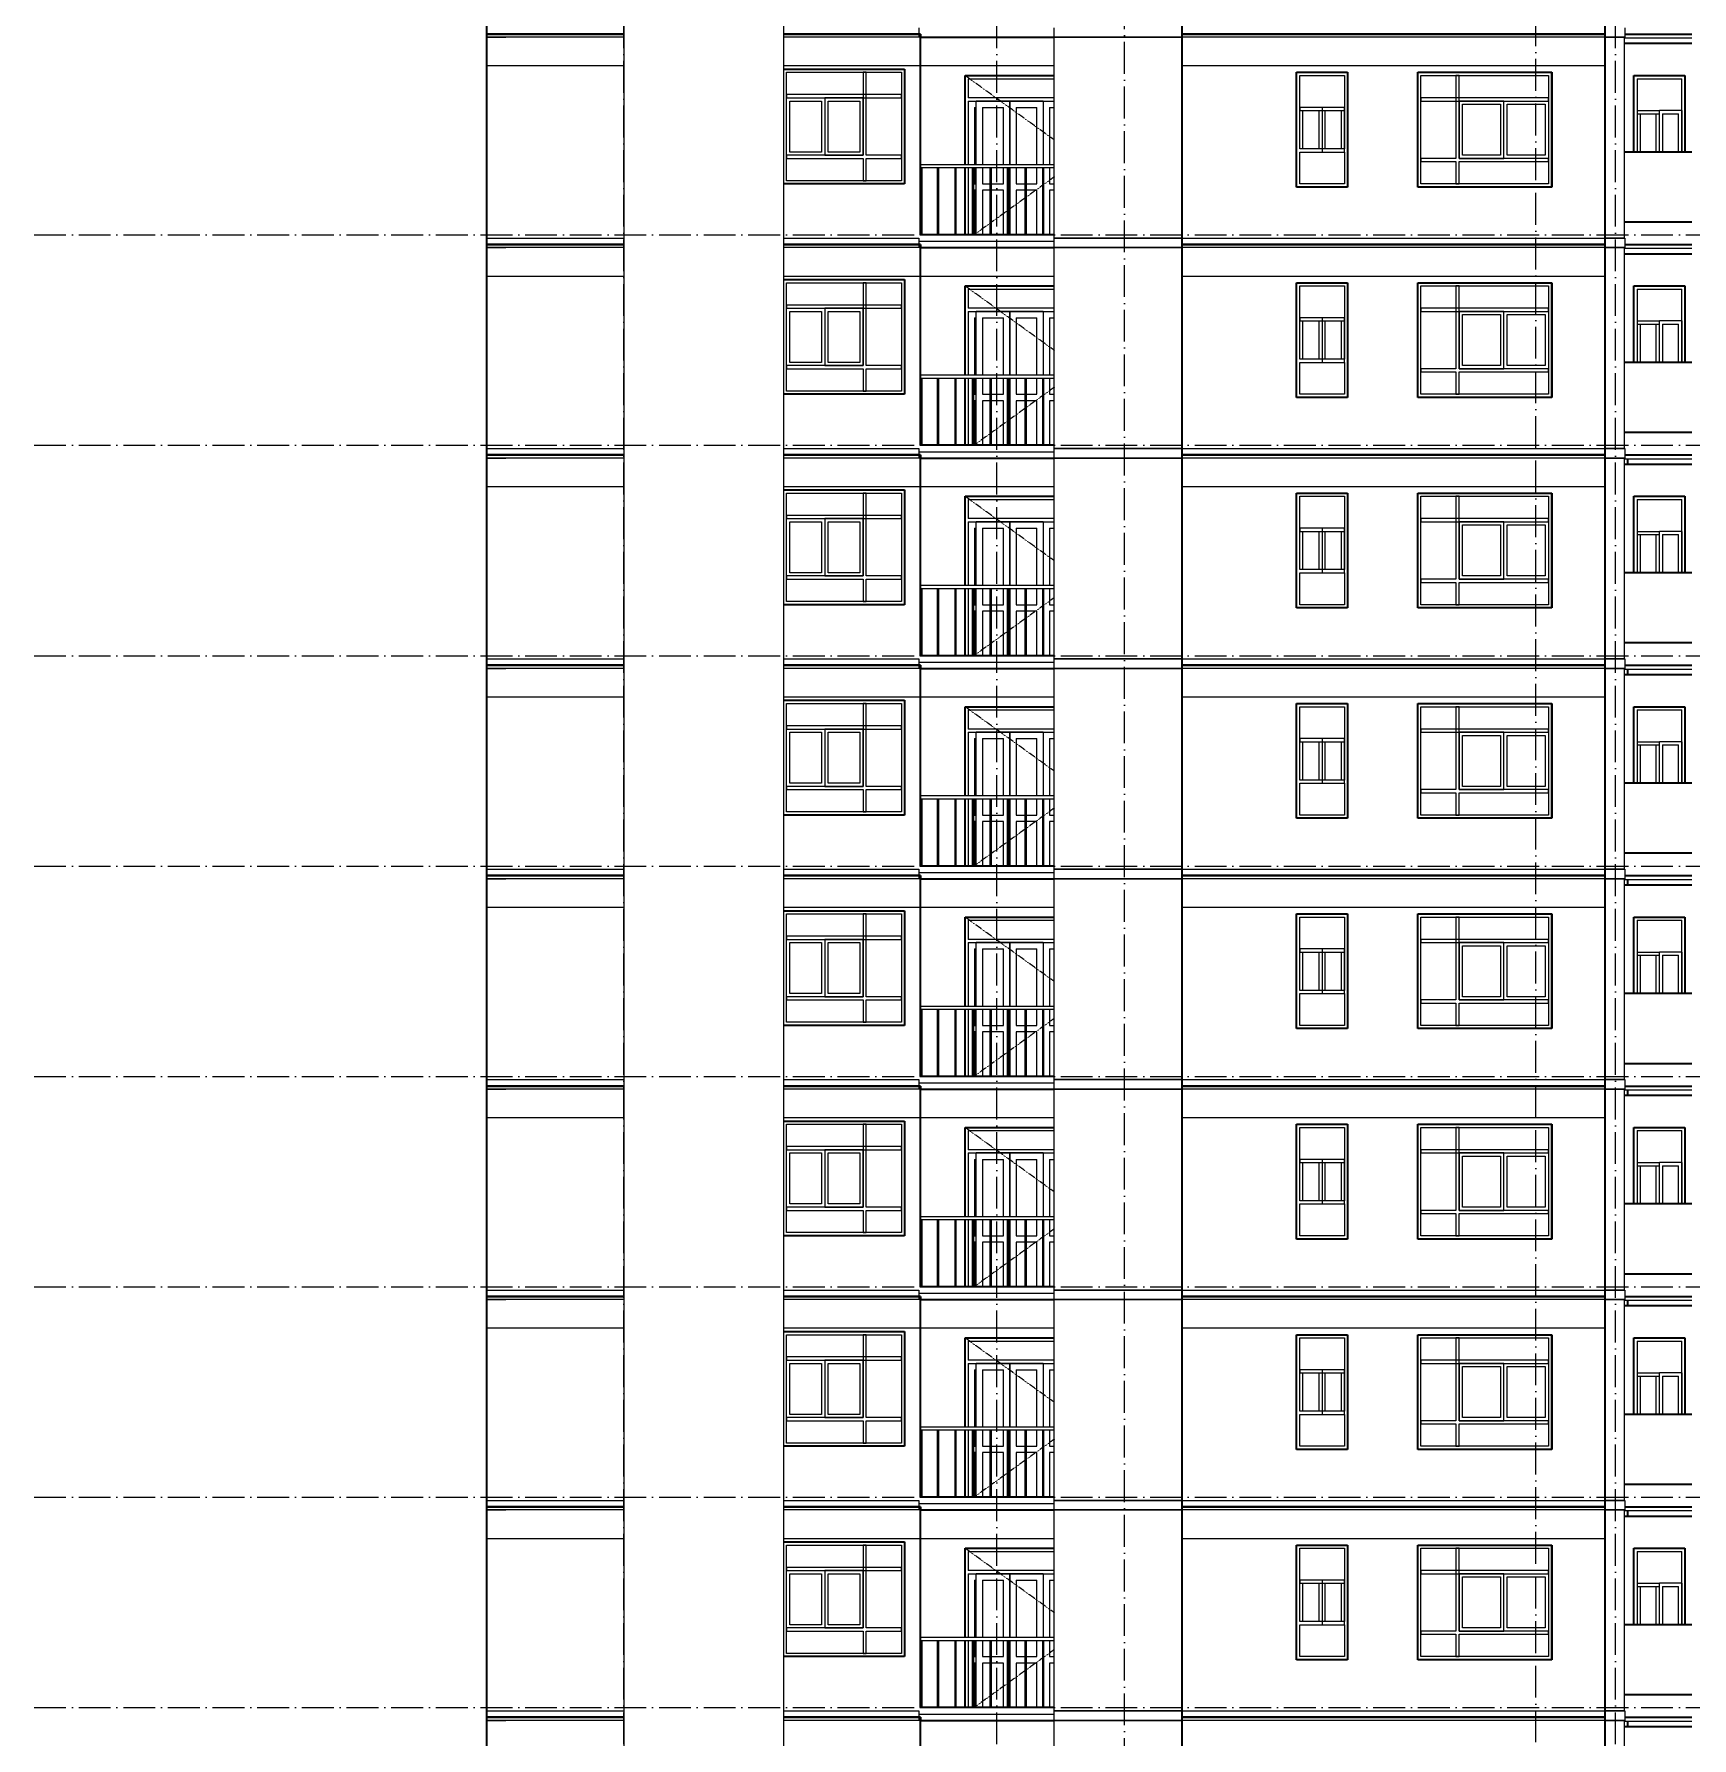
# Model space of a CAD drawing. Header units: millimetres. Extents: x -20608 to 106651, y -8981 to 93550.
# Drawn here: x -15601 to 10400, y 41225 to 67950 of the extents above; entities that cross this region are included whole.
import ezdxf

# ---------------------------------------------------------------- set-up
doc = ezdxf.new("R2010")
doc.units = ezdxf.units.MM
doc.linetypes.add('Dash 1_16__2_', pattern=[3.175, 1.5875, -1.5875])
doc.linetypes.add('Grid Line', pattern=[14, 10, -2, 0, -2])
for name, color, linetype, lineweight in [('CUA', 31, 'Continuous', 9), ('NET CAT', 3, 'Continuous', 5), ('NET CATConcrete', 3, 'Continuous', 5), ('NET THAY 1', 41, 'Continuous', 5), ('NET THAY 2', 55, 'Continuous', 5), ('NET-THAY', 2, 'Continuous', 9), ('TRUC', 225, 'Continuous', 5)]:
    doc.layers.add(name, color=color, linetype=linetype, lineweight=lineweight)

# ---------------------------------------------------------------- blocks, each defined once
blk = doc.blocks.new('ALC1807-ASCENT PLAZA-TANG DIEN HINH-TANG 5_rvt-6-MẶT ĐỨNG 1-14')
at = {"layer": 'NET-THAY', "color": 50, "lineweight": 35}
for p, q in [((-8499, 38250), (-8499, 41550)), ((-8499, 41550), (-8299, 41550)), ((-6349, 41550), (-8299, 41550)), ((-1699, 41550), (-3849, 41550)), ((-1699, 38400), (-1699, 41550)), ((9041, 41550), (2401, 41550)), ((2401, 41550), (2401, 38250)), ((9041, 38250), (9041, 41550)), ((9391, 41490), (9391, 41400)), ((10401, 41400), (9341, 41400))]:
    blk.add_line(p, q, dxfattribs=at)
blk = doc.blocks.new('X-PHONG NGU 1 - X-PHONG NGU 850-201135-MẶT ĐỨNG 1-14')
at = {"layer": 'CUA', "color": 90}
for p, q in [((10291, 24400), (9491, 24400)), ((9491, 23200), (9491, 24400)), ((9541, 24350), (9541, 23200)), ((9541, 24350), (10241, 24350)), ((10241, 23200), (10241, 24350)), ((10291, 24400), (10291, 23200)), ((9541, 23850), (9891, 23850)), ((9541, 23800), (9891, 23800)), ((9591, 23800), (9591, 23200)), ((9591, 23800), (9841, 23800)), ((9841, 23200), (9841, 23800)), ((9891, 23200), (9891, 23850)), ((10241, 23850), (9891, 23850)), ((9941, 23800), (10191, 23800)), ((9941, 23800), (9941, 23200)), ((10191, 23200), (10191, 23800)), ((10241, 23850), (10241, 23200))]:
    blk.add_line(p, q, dxfattribs=at)
blk = doc.blocks.new('CUA LO GIA - CUA LO GIA 2-211562-MẶT ĐỨNG 1-14')
at = {"layer": 'CUA', "color": 90, "linetype": 'Dash 1_16__2_'}
for p, q in [((401, 23389), (-999, 24400)), ((401, 22811), (238, 22694)), ((-62, 22477), (-312, 22297)), ((213, 22676), (-37, 22495)), ((-337, 22278), (-587, 22098)), ((-612, 22080), (-861, 21900))]:
    blk.add_line(p, q, dxfattribs=at)
at = {"layer": 'CUA', "color": 90}
for p, q in [((-999, 23000), (-999, 24400)), ((401, 24400), (-999, 24400)), ((-949, 24350), (-949, 24050)), ((-949, 24350), (401, 24350)), ((401, 24050), (-949, 24050)), ((-949, 24000), (-949, 23000)), ((-949, 24000), (401, 24000)), ((-849, 23900), (-849, 23000)), ((-849, 23900), (-824, 23900)), ((-824, 23000), (-824, 24000)), ((-299, 24000), (-824, 24000)), ((-724, 23900), (-399, 23900)), ((-724, 23900), (-724, 23000)), ((-399, 23000), (-399, 23900)), ((226, 24000), (-299, 24000)), ((-299, 23000), (-299, 24000)), ((-299, 24000), (-299, 23000)), ((-199, 23900), (-199, 23000)), ((-199, 23900), (126, 23900)), ((126, 23000), (126, 23900)), ((226, 24000), (226, 23000)), ((326, 23900), (401, 23900)), ((326, 23900), (326, 23000)), ((-999, 21900), (-999, 22950)), ((-949, 22950), (-949, 21900)), ((-849, 22950), (-849, 22700)), ((-824, 21900), (-824, 22950)), ((-724, 22950), (-724, 22700)), ((-399, 22700), (-399, 22950)), ((-299, 21900), (-299, 22950)), ((-299, 22950), (-299, 21900)), ((-199, 22950), (-199, 22700)), ((126, 22700), (126, 22950)), ((326, 22950), (326, 22700)), ((-849, 22700), (-824, 22700)), ((-824, 22600), (-849, 22600)), ((-849, 22600), (-849, 21900)), ((-724, 22700), (-612, 22700)), ((-724, 22600), (-724, 21900)), ((-612, 22600), (-724, 22600)), ((-587, 22700), (-399, 22700)), ((-399, 22600), (-587, 22600)), ((-399, 21900), (-399, 22600)), ((-199, 22700), (-62, 22700)), ((-62, 22600), (-199, 22600)), ((-199, 22600), (-199, 21900)), ((-37, 22700), (126, 22700)), ((126, 22600), (-37, 22600)), ((126, 21900), (126, 22600)), ((326, 22700), (401, 22700)), ((326, 22600), (326, 21900)), ((401, 22600), (326, 22600))]:
    blk.add_line(p, q, dxfattribs=at)
blk = doc.blocks.new('X-PHONG NGU 2 - X-PHONG NGU 2_Recovery_ 4-220461-MẶT ĐỨNG 1-14')
at = {"layer": 'CUA', "color": 90}
for p, q in [((-1949, 24500), (-3849, 24500)), ((-3799, 22750), (-3799, 24450)), ((-3799, 24450), (-1999, 24450)), ((-2549, 24450), (-2599, 24450)), ((-2599, 24450), (-2599, 23150)), ((-2549, 23150), (-2549, 24450)), ((-1999, 24450), (-1999, 22750)), ((-1949, 22700), (-1949, 24500)), ((-3799, 24100), (-3799, 24050)), ((-1999, 24100), (-3799, 24100)), ((-1999, 24050), (-1999, 24100)), ((-3799, 24050), (-1999, 24050)), ((-3749, 23200), (-3749, 24000)), ((-3749, 24000), (-3249, 24000)), ((-3249, 24000), (-3249, 23200)), ((-3199, 24050), (-3199, 23150)), ((-2599, 24050), (-3199, 24050)), ((-3149, 24000), (-2649, 24000)), ((-3149, 23200), (-3149, 24000)), ((-2649, 24000), (-2649, 23200)), ((-2599, 23150), (-2599, 24050)), ((-2599, 23150), (-3799, 23150)), ((-3799, 23150), (-3799, 23100)), ((-3799, 23100), (-2599, 23100)), ((-3249, 23200), (-3749, 23200)), ((-3199, 23150), (-2599, 23150)), ((-2649, 23200), (-3149, 23200)), ((-2599, 23100), (-2599, 22750)), ((-1999, 23150), (-2549, 23150)), ((-2549, 22750), (-2549, 23100)), ((-2549, 23100), (-1999, 23100)), ((-1999, 23100), (-1999, 23150)), ((-1999, 22750), (-3799, 22750)), ((-2599, 22750), (-2549, 22750)), ((-3849, 22700), (-1949, 22700))]:
    blk.add_line(p, q, dxfattribs=at)
blk = doc.blocks.new('Railing - 25mm-V414-MẶT ĐỨNG 1-14')
at = {"layer": 'NET THAY 2', "color": 90, "lineweight": 9}
for p, q in [((213, 22950), (213, 21900)), ((238, 21900), (238, 22950))]:
    blk.add_line(p, q, dxfattribs=at)
blk = doc.blocks.new('Railing - 25mm-V415-MẶT ĐỨNG 1-14')
at = {"layer": 'NET THAY 2', "color": 90, "lineweight": 9}
blk.add_line((-1674, 21900), (-1674, 22950), dxfattribs=at)
blk = doc.blocks.new('Railing - Railing-V463-MẶT ĐỨNG 1-14')
for name, p in [('Railing - 25mm-V415-MẶT ĐỨNG 1-14', (0, 3300)), ('Railing - 25mm-V414-MẶT ĐỨNG 1-14', (-1650, 3300)), ('Railing - 25mm-V414-MẶT ĐỨNG 1-14', (-1375, 3300)), ('Railing - 25mm-V414-MẶT ĐỨNG 1-14', (-1100, 3300)), ('Railing - 25mm-V414-MẶT ĐỨNG 1-14', (-825, 3300)), ('Railing - 25mm-V414-MẶT ĐỨNG 1-14', (-550, 3300)), ('Railing - 25mm-V414-MẶT ĐỨNG 1-14', (-275, 3300)), ('Railing - 25mm-V414-MẶT ĐỨNG 1-14', (0, 3300))]:
    blk.add_blockref(name, p)
blk = doc.blocks.new('Top Rail Type - Top Rail_Internal_-211919-MẶT ĐỨNG 1-14')
at = {"layer": 'NET THAY 1', "color": 90, "lineweight": 9}
for p, q in [((401, 23000), (-1699, 23000)), ((401, 22950), (-1699, 22950))]:
    blk.add_line(p, q, dxfattribs=at)
blk = doc.blocks.new('X-PHONG NGU 1 - X-PHONG NGU 2_Recovery_-215451-MẶT ĐỨNG 1-14')
at = {"layer": 'CUA', "color": 90}
for p, q in [((4199, 24450), (4199, 22650)), ((4999, 24450), (4199, 24450)), ((4249, 23250), (4249, 24400)), ((4249, 24400), (4949, 24400)), ((4949, 24400), (4949, 23250)), ((4999, 22650), (4999, 24450)), ((4949, 23900), (4249, 23900)), ((4249, 23900), (4249, 23850)), ((4249, 23850), (4949, 23850)), ((4299, 23250), (4299, 23850)), ((4549, 23850), (4549, 23250)), ((4599, 23900), (4599, 23200)), ((4949, 23900), (4599, 23900)), ((4649, 23850), (4899, 23850)), ((4649, 23250), (4649, 23850)), ((4899, 23850), (4899, 23250)), ((4949, 23850), (4949, 23900)), ((4949, 23200), (4949, 23900)), ((4949, 23250), (4249, 23250)), ((4249, 23200), (4949, 23200)), ((4249, 22700), (4249, 23200)), ((4599, 23200), (4949, 23200)), ((4899, 23250), (4649, 23250)), ((4949, 23200), (4949, 22700)), ((4199, 22650), (4999, 22650)), ((4949, 22700), (4249, 22700))]:
    blk.add_line(p, q, dxfattribs=at)
blk = doc.blocks.new('X-PHONG NGU 2 - X-PHONG NGU 2_Recovery_-60158-MẶT ĐỨNG 1-14')
at = {"layer": 'CUA', "color": 90}
for p, q in [((33701, 24450), (33701, 22650)), ((35801, 24450), (33701, 24450)), ((33751, 24400), (35751, 24400)), ((33751, 22700), (33751, 24400)), ((34351, 24400), (34301, 24400)), ((34301, 24400), (34301, 23100)), ((34351, 23100), (34351, 24400)), ((35751, 24400), (35751, 22700)), ((35801, 22650), (35801, 24450)), ((35751, 24050), (33751, 24050)), ((33751, 24050), (33751, 24000)), ((33751, 24000), (35751, 24000)), ((35051, 24000), (34351, 24000)), ((34351, 24000), (34351, 23100)), ((34401, 23150), (34401, 23950)), ((34401, 23950), (35001, 23950)), ((35001, 23950), (35001, 23150)), ((35051, 23100), (35051, 24000)), ((35101, 23950), (35701, 23950)), ((35101, 23150), (35101, 23950)), ((35701, 23950), (35701, 23150)), ((35751, 24000), (35751, 24050)), ((34301, 23100), (33751, 23100)), ((33751, 23100), (33751, 23050)), ((33751, 23050), (34301, 23050)), ((34301, 23050), (34301, 22700)), ((35751, 23100), (34351, 23100)), ((34351, 23100), (35051, 23100)), ((34351, 22700), (34351, 23050)), ((34351, 23050), (35751, 23050)), ((35001, 23150), (34401, 23150)), ((35701, 23150), (35101, 23150)), ((35751, 23050), (35751, 23100)), ((33701, 22650), (35801, 22650)), ((35751, 22700), (33751, 22700)), ((34301, 22700), (34351, 22700))]:
    blk.add_line(p, q, dxfattribs=at)
blk = doc.blocks.new('ALC1807-ASCENT PLAZA-TANG DIEN HINH-TANG 5_rvt-7-MẶT ĐỨNG 1-14')
at = {"layer": 'NET-THAY', "color": 50, "lineweight": 35}
for p, q in [((-8499, 41550), (-8499, 44850)), ((-8499, 44850), (-8299, 44850)), ((-6349, 44850), (-8299, 44850)), ((-1699, 44850), (-3849, 44850)), ((-1699, 41700), (-1699, 44850)), ((9041, 44850), (2401, 44850)), ((2401, 44850), (2401, 41550)), ((9041, 41550), (9041, 44850)), ((10401, 44700), (9341, 44700)), ((9391, 44790), (9391, 44700)), ((-3849, 44300), (-1949, 44300)), ((-1949, 44300), (-1949, 42500)), ((-999, 42800), (-999, 44200)), ((-999, 44200), (401, 44200)), ((4199, 42450), (4199, 44250)), ((4199, 44250), (4999, 44250)), ((4999, 44250), (4999, 42450)), ((6101, 42450), (6101, 44250)), ((6101, 44250), (8201, 44250)), ((8201, 44250), (8201, 42450)), ((9491, 44200), (10291, 44200)), ((9491, 43000), (9491, 44200)), ((10291, 44200), (10291, 43000)), ((10401, 43000), (9341, 43000)), ((-1949, 42500), (-3849, 42500)), ((-999, 41700), (-999, 42750)), ((4999, 42450), (4199, 42450)), ((8201, 42450), (6101, 42450)), ((401, 41700), (-1699, 41700)), ((10401, 41900), (9341, 41900)), ((-8299, 41550), (-8499, 41550)), ((-8299, 41550), (-6349, 41550)), ((-3849, 41550), (-1699, 41550)), ((-1699, 41550), (-1699, 41500)), ((-1699, 41500), (401, 41500)), ((2401, 41550), (9041, 41550)), ((9351, 41550), (10401, 41550))]:
    blk.add_line(p, q, dxfattribs=at)
at = {"layer": 'NET-THAY', "color": 90}
blk.add_line((9341, 41490), (10401, 41490), dxfattribs=at)
at = {"color": 50, "lineweight": 35}
for name, p in [('X-PHONG NGU 2 - X-PHONG NGU 2_Recovery_ 4-220461-MẶT ĐỨNG 1-14', (0, 19800)), ('CUA LO GIA - CUA LO GIA 2-211562-MẶT ĐỨNG 1-14', (0, 19800)), ('X-PHONG NGU 1 - X-PHONG NGU 2_Recovery_-215451-MẶT ĐỨNG 1-14', (0, 19800)), ('X-PHONG NGU 2 - X-PHONG NGU 2_Recovery_-60158-MẶT ĐỨNG 1-14', (-27601, 19800)), ('X-PHONG NGU 1 - X-PHONG NGU 850-201135-MẶT ĐỨNG 1-14', (0, 19800)), ('Top Rail Type - Top Rail_Internal_-211919-MẶT ĐỨNG 1-14', (0, 19800)), ('Railing - Railing-V463-MẶT ĐỨNG 1-14', (0, 16500))]:
    blk.add_blockref(name, p, dxfattribs=at)
blk = doc.blocks.new('ALC1807-ASCENT PLAZA-TANG DIEN HINH-TANG 5_rvt-8-MẶT ĐỨNG 1-14')
at = {"layer": 'NET-THAY', "color": 50, "lineweight": 35}
for p, q in [((-8499, 44850), (-8499, 48150)), ((-8499, 48150), (-8299, 48150)), ((-6349, 48150), (-8299, 48150)), ((-1699, 48150), (-3849, 48150)), ((-1699, 45000), (-1699, 48150)), ((9041, 48150), (2401, 48150)), ((2401, 48150), (2401, 44850)), ((9041, 44850), (9041, 48150)), ((10401, 48000), (9341, 48000)), ((9391, 48090), (9391, 48000)), ((-3849, 47600), (-1949, 47600)), ((-1949, 47600), (-1949, 45800)), ((-999, 46100), (-999, 47500)), ((-999, 47500), (401, 47500)), ((4199, 45750), (4199, 47550)), ((4199, 47550), (4999, 47550)), ((4999, 47550), (4999, 45750)), ((6101, 45750), (6101, 47550)), ((6101, 47550), (8201, 47550)), ((8201, 47550), (8201, 45750)), ((9491, 47500), (10291, 47500)), ((9491, 46300), (9491, 47500)), ((10291, 47500), (10291, 46300)), ((10401, 46300), (9341, 46300)), ((-999, 45000), (-999, 46050)), ((-1949, 45800), (-3849, 45800)), ((4999, 45750), (4199, 45750)), ((8201, 45750), (6101, 45750)), ((10401, 45200), (9341, 45200)), ((401, 45000), (-1699, 45000)), ((-8299, 44850), (-8499, 44850)), ((-8299, 44850), (-6349, 44850)), ((-3849, 44850), (-1699, 44850)), ((-1699, 44850), (-1699, 44800)), ((-1699, 44800), (401, 44800)), ((2401, 44850), (9041, 44850)), ((9351, 44850), (10401, 44850))]:
    blk.add_line(p, q, dxfattribs=at)
at = {"layer": 'NET-THAY', "color": 90}
blk.add_line((9341, 44790), (10401, 44790), dxfattribs=at)
at = {"color": 50, "lineweight": 35}
for name, p in [('X-PHONG NGU 2 - X-PHONG NGU 2_Recovery_ 4-220461-MẶT ĐỨNG 1-14', (0, 23100)), ('CUA LO GIA - CUA LO GIA 2-211562-MẶT ĐỨNG 1-14', (0, 23100)), ('X-PHONG NGU 1 - X-PHONG NGU 2_Recovery_-215451-MẶT ĐỨNG 1-14', (0, 23100)), ('X-PHONG NGU 2 - X-PHONG NGU 2_Recovery_-60158-MẶT ĐỨNG 1-14', (-27601, 23100)), ('X-PHONG NGU 1 - X-PHONG NGU 850-201135-MẶT ĐỨNG 1-14', (0, 23100)), ('Top Rail Type - Top Rail_Internal_-211919-MẶT ĐỨNG 1-14', (0, 23100)), ('Railing - Railing-V463-MẶT ĐỨNG 1-14', (0, 19800))]:
    blk.add_blockref(name, p, dxfattribs=at)
blk = doc.blocks.new('ALC1807-ASCENT PLAZA-TANG DIEN HINH-TANG 5_rvt-9-MẶT ĐỨNG 1-14')
at = {"layer": 'NET-THAY', "color": 50, "lineweight": 35}
for p, q in [((-8499, 48150), (-8499, 51450)), ((-8499, 51450), (-8299, 51450)), ((-6349, 51450), (-8299, 51450)), ((-1699, 51450), (-3849, 51450)), ((-1699, 48300), (-1699, 51450)), ((9041, 51450), (2401, 51450)), ((2401, 51450), (2401, 48150)), ((9041, 48150), (9041, 51450)), ((9391, 51390), (9391, 51300)), ((10401, 51300), (9341, 51300)), ((-3849, 50900), (-1949, 50900)), ((-1949, 50900), (-1949, 49100)), ((-999, 49400), (-999, 50800)), ((-999, 50800), (401, 50800)), ((4199, 49050), (4199, 50850)), ((4199, 50850), (4999, 50850)), ((4999, 50850), (4999, 49050)), ((6101, 49050), (6101, 50850)), ((6101, 50850), (8201, 50850)), ((8201, 50850), (8201, 49050)), ((9491, 50800), (10291, 50800)), ((9491, 49600), (9491, 50800)), ((10291, 50800), (10291, 49600)), ((10401, 49600), (9341, 49600)), ((-999, 48300), (-999, 49350)), ((-1949, 49100), (-3849, 49100)), ((4999, 49050), (4199, 49050)), ((8201, 49050), (6101, 49050)), ((10401, 48500), (9341, 48500)), ((-8299, 48150), (-8499, 48150)), ((-8299, 48150), (-6349, 48150)), ((-3849, 48150), (-1699, 48150)), ((401, 48300), (-1699, 48300)), ((-1699, 48150), (-1699, 48100)), ((2401, 48150), (9041, 48150)), ((9351, 48150), (10401, 48150)), ((-1699, 48100), (401, 48100))]:
    blk.add_line(p, q, dxfattribs=at)
at = {"layer": 'NET-THAY', "color": 90}
blk.add_line((9341, 48090), (10401, 48090), dxfattribs=at)
at = {"color": 50, "lineweight": 35}
for name, p in [('X-PHONG NGU 2 - X-PHONG NGU 2_Recovery_ 4-220461-MẶT ĐỨNG 1-14', (0, 26400)), ('CUA LO GIA - CUA LO GIA 2-211562-MẶT ĐỨNG 1-14', (0, 26400)), ('X-PHONG NGU 1 - X-PHONG NGU 2_Recovery_-215451-MẶT ĐỨNG 1-14', (0, 26400)), ('X-PHONG NGU 2 - X-PHONG NGU 2_Recovery_-60158-MẶT ĐỨNG 1-14', (-27601, 26400)), ('X-PHONG NGU 1 - X-PHONG NGU 850-201135-MẶT ĐỨNG 1-14', (0, 26400)), ('Top Rail Type - Top Rail_Internal_-211919-MẶT ĐỨNG 1-14', (0, 26400)), ('Railing - Railing-V463-MẶT ĐỨNG 1-14', (0, 23100))]:
    blk.add_blockref(name, p, dxfattribs=at)
blk = doc.blocks.new('ALC1807-ASCENT PLAZA-TANG DIEN HINH-TANG 5_rvt-10-MẶT ĐỨNG 1-14')
at = {"layer": 'NET-THAY', "color": 50, "lineweight": 35}
for p, q in [((-8499, 51450), (-8499, 54750)), ((-8499, 54750), (-8299, 54750)), ((-6349, 54750), (-8299, 54750)), ((-1699, 54750), (-3849, 54750)), ((-1699, 51600), (-1699, 54750)), ((9041, 54750), (2401, 54750)), ((2401, 54750), (2401, 51450)), ((9041, 51450), (9041, 54750)), ((10401, 54600), (9341, 54600)), ((9391, 54690), (9391, 54600)), ((-3849, 54200), (-1949, 54200)), ((-1949, 54200), (-1949, 52400)), ((-999, 52700), (-999, 54100)), ((-999, 54100), (401, 54100)), ((4199, 52350), (4199, 54150)), ((4199, 54150), (4999, 54150)), ((4999, 54150), (4999, 52350)), ((6101, 52350), (6101, 54150)), ((6101, 54150), (8201, 54150)), ((8201, 54150), (8201, 52350)), ((9491, 54100), (10291, 54100)), ((9491, 52900), (9491, 54100)), ((10291, 54100), (10291, 52900)), ((-999, 51600), (-999, 52650)), ((10401, 52900), (9341, 52900)), ((-1949, 52400), (-3849, 52400)), ((4999, 52350), (4199, 52350)), ((8201, 52350), (6101, 52350)), ((401, 51600), (-1699, 51600)), ((10401, 51800), (9341, 51800)), ((-8299, 51450), (-8499, 51450)), ((-8299, 51450), (-6349, 51450)), ((-3849, 51450), (-1699, 51450)), ((-1699, 51450), (-1699, 51400)), ((-1699, 51400), (401, 51400)), ((2401, 51450), (9041, 51450)), ((9351, 51450), (10401, 51450))]:
    blk.add_line(p, q, dxfattribs=at)
at = {"layer": 'NET-THAY', "color": 90}
blk.add_line((9341, 51390), (10401, 51390), dxfattribs=at)
at = {"color": 50, "lineweight": 35}
for name, p in [('X-PHONG NGU 2 - X-PHONG NGU 2_Recovery_ 4-220461-MẶT ĐỨNG 1-14', (0, 29700)), ('CUA LO GIA - CUA LO GIA 2-211562-MẶT ĐỨNG 1-14', (0, 29700)), ('X-PHONG NGU 1 - X-PHONG NGU 2_Recovery_-215451-MẶT ĐỨNG 1-14', (0, 29700)), ('X-PHONG NGU 2 - X-PHONG NGU 2_Recovery_-60158-MẶT ĐỨNG 1-14', (-27601, 29700)), ('X-PHONG NGU 1 - X-PHONG NGU 850-201135-MẶT ĐỨNG 1-14', (0, 29700)), ('Top Rail Type - Top Rail_Internal_-211919-MẶT ĐỨNG 1-14', (0, 29700)), ('Railing - Railing-V463-MẶT ĐỨNG 1-14', (0, 26400))]:
    blk.add_blockref(name, p, dxfattribs=at)
blk = doc.blocks.new('ALC1807-ASCENT PLAZA-TANG DIEN HINH-TANG 5_rvt-11-MẶT ĐỨNG 1-14')
at = {"layer": 'NET-THAY', "color": 50, "lineweight": 35}
for p, q in [((-8499, 54750), (-8499, 58050)), ((-8499, 58050), (-8299, 58050)), ((-6349, 58050), (-8299, 58050)), ((-1699, 58050), (-3849, 58050)), ((-1699, 54900), (-1699, 58050)), ((9041, 58050), (2401, 58050)), ((2401, 58050), (2401, 54750)), ((9041, 54750), (9041, 58050)), ((10401, 57900), (9341, 57900)), ((9391, 57990), (9391, 57900)), ((-3849, 57500), (-1949, 57500)), ((-1949, 57500), (-1949, 55700)), ((-999, 56000), (-999, 57400)), ((-999, 57400), (401, 57400)), ((4199, 55650), (4199, 57450)), ((4199, 57450), (4999, 57450)), ((4999, 57450), (4999, 55650)), ((6101, 55650), (6101, 57450)), ((6101, 57450), (8201, 57450)), ((8201, 57450), (8201, 55650)), ((9491, 57400), (10291, 57400)), ((9491, 56200), (9491, 57400)), ((10291, 57400), (10291, 56200)), ((10401, 56200), (9341, 56200)), ((-999, 54900), (-999, 55950)), ((-1949, 55700), (-3849, 55700)), ((4999, 55650), (4199, 55650)), ((8201, 55650), (6101, 55650)), ((10401, 55100), (9341, 55100)), ((401, 54900), (-1699, 54900)), ((-8299, 54750), (-8499, 54750)), ((-8299, 54750), (-6349, 54750)), ((-3849, 54750), (-1699, 54750)), ((-1699, 54750), (-1699, 54700)), ((-1699, 54700), (401, 54700)), ((2401, 54750), (9041, 54750)), ((9351, 54750), (10401, 54750))]:
    blk.add_line(p, q, dxfattribs=at)
at = {"layer": 'NET-THAY', "color": 90}
blk.add_line((9341, 54690), (10401, 54690), dxfattribs=at)
at = {"color": 50, "lineweight": 35}
for name, p in [('X-PHONG NGU 2 - X-PHONG NGU 2_Recovery_ 4-220461-MẶT ĐỨNG 1-14', (0, 33000)), ('CUA LO GIA - CUA LO GIA 2-211562-MẶT ĐỨNG 1-14', (0, 33000)), ('X-PHONG NGU 1 - X-PHONG NGU 2_Recovery_-215451-MẶT ĐỨNG 1-14', (0, 33000)), ('X-PHONG NGU 2 - X-PHONG NGU 2_Recovery_-60158-MẶT ĐỨNG 1-14', (-27601, 33000)), ('X-PHONG NGU 1 - X-PHONG NGU 850-201135-MẶT ĐỨNG 1-14', (0, 33000)), ('Top Rail Type - Top Rail_Internal_-211919-MẶT ĐỨNG 1-14', (0, 33000)), ('Railing - Railing-V463-MẶT ĐỨNG 1-14', (0, 29700))]:
    blk.add_blockref(name, p, dxfattribs=at)
blk = doc.blocks.new('ALC1807-ASCENT PLAZA-TANG DIEN HINH-TANG 5_rvt-12-MẶT ĐỨNG 1-14')
at = {"layer": 'NET-THAY', "color": 50, "lineweight": 35}
for p, q in [((-8499, 58050), (-8499, 61350)), ((-8499, 61350), (-8299, 61350)), ((-6349, 61350), (-8299, 61350)), ((-1699, 61350), (-3849, 61350)), ((-1699, 58200), (-1699, 61350)), ((9041, 61350), (2401, 61350)), ((2401, 61350), (2401, 58050)), ((9041, 58050), (9041, 61350)), ((9391, 61290), (9391, 61200)), ((10401, 61200), (9341, 61200)), ((-3849, 60800), (-1949, 60800)), ((-1949, 60800), (-1949, 59000)), ((-999, 59300), (-999, 60700)), ((-999, 60700), (401, 60700)), ((4199, 58950), (4199, 60750)), ((4199, 60750), (4999, 60750)), ((4999, 60750), (4999, 58950)), ((6101, 58950), (6101, 60750)), ((6101, 60750), (8201, 60750)), ((8201, 60750), (8201, 58950)), ((9491, 60700), (10291, 60700)), ((9491, 59500), (9491, 60700)), ((10291, 60700), (10291, 59500)), ((10401, 59500), (9341, 59500)), ((-999, 58200), (-999, 59250)), ((-1949, 59000), (-3849, 59000)), ((4999, 58950), (4199, 58950)), ((8201, 58950), (6101, 58950)), ((10401, 58400), (9341, 58400)), ((-8299, 58050), (-8499, 58050)), ((-8299, 58050), (-6349, 58050)), ((-3849, 58050), (-1699, 58050)), ((401, 58200), (-1699, 58200)), ((-1699, 58050), (-1699, 58000)), ((-1699, 58000), (401, 58000)), ((2401, 58050), (9041, 58050)), ((9351, 58050), (10401, 58050))]:
    blk.add_line(p, q, dxfattribs=at)
at = {"layer": 'NET-THAY', "color": 90}
blk.add_line((9341, 57990), (10401, 57990), dxfattribs=at)
at = {"color": 50, "lineweight": 35}
for name, p in [('X-PHONG NGU 2 - X-PHONG NGU 2_Recovery_ 4-220461-MẶT ĐỨNG 1-14', (0, 36300)), ('CUA LO GIA - CUA LO GIA 2-211562-MẶT ĐỨNG 1-14', (0, 36300)), ('X-PHONG NGU 1 - X-PHONG NGU 2_Recovery_-215451-MẶT ĐỨNG 1-14', (0, 36300)), ('X-PHONG NGU 2 - X-PHONG NGU 2_Recovery_-60158-MẶT ĐỨNG 1-14', (-27601, 36300)), ('X-PHONG NGU 1 - X-PHONG NGU 850-201135-MẶT ĐỨNG 1-14', (0, 36300)), ('Top Rail Type - Top Rail_Internal_-211919-MẶT ĐỨNG 1-14', (0, 36300)), ('Railing - Railing-V463-MẶT ĐỨNG 1-14', (0, 33000))]:
    blk.add_blockref(name, p, dxfattribs=at)
blk = doc.blocks.new('ALC1807-ASCENT PLAZA-TANG DIEN HINH-TANG 5_rvt-13-MẶT ĐỨNG 1-14')
at = {"layer": 'NET-THAY', "color": 50, "lineweight": 35}
for p, q in [((-8499, 61350), (-8499, 64650)), ((-8499, 64650), (-8299, 64650)), ((-6349, 64650), (-8299, 64650)), ((-1699, 64650), (-3849, 64650)), ((-1699, 61500), (-1699, 64650)), ((9041, 64650), (2401, 64650)), ((2401, 64650), (2401, 61350)), ((9041, 61350), (9041, 64650)), ((10401, 64500), (9341, 64500)), ((-3849, 64100), (-1949, 64100)), ((-1949, 64100), (-1949, 62300)), ((-999, 62600), (-999, 64000)), ((-999, 64000), (401, 64000)), ((4199, 62250), (4199, 64050)), ((4199, 64050), (4999, 64050)), ((4999, 64050), (4999, 62250)), ((6101, 62250), (6101, 64050)), ((6101, 64050), (8201, 64050)), ((8201, 64050), (8201, 62250)), ((9491, 64000), (10291, 64000)), ((9491, 62800), (9491, 64000)), ((10291, 64000), (10291, 62800)), ((-999, 61500), (-999, 62550)), ((10401, 62800), (9341, 62800)), ((-1949, 62300), (-3849, 62300)), ((4999, 62250), (4199, 62250)), ((8201, 62250), (6101, 62250)), ((401, 61500), (-1699, 61500)), ((10401, 61700), (9341, 61700)), ((-8299, 61350), (-8499, 61350)), ((-8299, 61350), (-6349, 61350)), ((-3849, 61350), (-1699, 61350)), ((-1699, 61350), (-1699, 61300)), ((-1699, 61300), (401, 61300)), ((2401, 61350), (9041, 61350)), ((9351, 61350), (10401, 61350))]:
    blk.add_line(p, q, dxfattribs=at)
at = {"layer": 'NET-THAY', "color": 90}
blk.add_line((9341, 61290), (10401, 61290), dxfattribs=at)
at = {"color": 50, "lineweight": 35}
for name, p in [('X-PHONG NGU 2 - X-PHONG NGU 2_Recovery_ 4-220461-MẶT ĐỨNG 1-14', (0, 39600)), ('CUA LO GIA - CUA LO GIA 2-211562-MẶT ĐỨNG 1-14', (0, 39600)), ('X-PHONG NGU 1 - X-PHONG NGU 2_Recovery_-215451-MẶT ĐỨNG 1-14', (0, 39600)), ('X-PHONG NGU 2 - X-PHONG NGU 2_Recovery_-60158-MẶT ĐỨNG 1-14', (-27601, 39600)), ('X-PHONG NGU 1 - X-PHONG NGU 850-201135-MẶT ĐỨNG 1-14', (0, 39600)), ('Top Rail Type - Top Rail_Internal_-211919-MẶT ĐỨNG 1-14', (0, 39600)), ('Railing - Railing-V463-MẶT ĐỨNG 1-14', (0, 36300))]:
    blk.add_blockref(name, p, dxfattribs=at)
blk = doc.blocks.new('ALC1807-ASCENT PLAZA-TANG DIEN HINH-TANG 5_rvt-14-MẶT ĐỨNG 1-14')
at = {"layer": 'NET-THAY', "color": 50, "lineweight": 35}
for p, q in [((-8499, 64650), (-8499, 67950)), ((-8499, 67950), (-8299, 67950)), ((-6349, 67950), (-8299, 67950)), ((-1699, 67950), (-3849, 67950)), ((-1699, 64800), (-1699, 67950)), ((9041, 67950), (2401, 67950)), ((2401, 67950), (2401, 64650)), ((9041, 64650), (9041, 67950)), ((10401, 67800), (9341, 67800)), ((-3849, 67400), (-1949, 67400)), ((-1949, 67400), (-1949, 65600)), ((4199, 65550), (4199, 67350)), ((4199, 67350), (4999, 67350)), ((4999, 67350), (4999, 65550)), ((6101, 65550), (6101, 67350)), ((6101, 67350), (8201, 67350)), ((8201, 67350), (8201, 65550)), ((-999, 65900), (-999, 67300)), ((-999, 67300), (401, 67300)), ((9491, 67300), (10291, 67300)), ((9491, 66100), (9491, 67300)), ((10291, 67300), (10291, 66100)), ((10401, 66100), (9341, 66100)), ((-999, 64800), (-999, 65850)), ((-1949, 65600), (-3849, 65600)), ((4999, 65550), (4199, 65550)), ((8201, 65550), (6101, 65550)), ((10401, 65000), (9341, 65000)), ((401, 64800), (-1699, 64800)), ((-8299, 64650), (-8499, 64650)), ((-8299, 64650), (-6349, 64650)), ((-3849, 64650), (-1699, 64650)), ((-1699, 64650), (-1699, 64600)), ((-1699, 64600), (401, 64600)), ((2401, 64650), (9041, 64650)), ((9351, 64650), (10401, 64650))]:
    blk.add_line(p, q, dxfattribs=at)
at = {"layer": 'NET-THAY', "color": 90}
blk.add_line((9341, 64590), (10401, 64590), dxfattribs=at)
at = {"color": 50, "lineweight": 35}
for name, p in [('X-PHONG NGU 2 - X-PHONG NGU 2_Recovery_ 4-220461-MẶT ĐỨNG 1-14', (0, 42900)), ('X-PHONG NGU 1 - X-PHONG NGU 2_Recovery_-215451-MẶT ĐỨNG 1-14', (0, 42900)), ('X-PHONG NGU 2 - X-PHONG NGU 2_Recovery_-60158-MẶT ĐỨNG 1-14', (-27601, 42900)), ('CUA LO GIA - CUA LO GIA 2-211562-MẶT ĐỨNG 1-14', (0, 42900)), ('X-PHONG NGU 1 - X-PHONG NGU 850-201135-MẶT ĐỨNG 1-14', (0, 42900)), ('Top Rail Type - Top Rail_Internal_-211919-MẶT ĐỨNG 1-14', (0, 42900)), ('Railing - Railing-V463-MẶT ĐỨNG 1-14', (0, 39600))]:
    blk.add_blockref(name, p, dxfattribs=at)
blk = doc.blocks.new('ALC1807-ASCENT PLAZA-TANG DIEN HINH-TANG 5_rvt-15-MẶT ĐỨNG 1-14')
at = {"layer": 'NET-THAY', "color": 50, "lineweight": 35}
for p, q in [((-8499, 67950), (-8499, 71250)), ((2401, 71250), (2401, 67950)), ((9041, 67950), (9041, 71250)), ((-8299, 67950), (-8499, 67950)), ((-8299, 67950), (-6349, 67950)), ((-3849, 67950), (-1699, 67950)), ((-1699, 67950), (-1699, 67900)), ((-1699, 67900), (401, 67900)), ((2401, 67950), (9041, 67950)), ((9351, 67950), (10401, 67950))]:
    blk.add_line(p, q, dxfattribs=at)
at = {"layer": 'NET-THAY', "color": 90}
blk.add_line((9341, 67890), (10401, 67890), dxfattribs=at)

msp = doc.modelspace()

# ---------------------------------------------------------------- linework, layer by layer
at = {"layer": 'NET CAT'}
for p, q in [((-6349.5, 81250), (-6349.5, 5450)), ((-3849.5, 81250), (-3849.5, -50)), ((400.5, 64750), (400.5, 67900)), ((400.5, 67900), (2400.5, 67900)), ((9040.5, 64750), (9040.5, 67900)), ((9040.5, 67900), (9340.5, 67900)), ((9340.5, 64750), (9340.5, 67900)), ((2400.5, 64750), (2400.5, 67450)), ((2400.5, 64750), (400.5, 64750)), ((9340.5, 64750), (9040.5, 64750)), ((400.5, 61450), (400.5, 64600)), ((400.5, 64600), (2400.5, 64600)), ((9040.5, 61450), (9040.5, 64600)), ((9040.5, 64600), (9340.5, 64600)), ((9340.5, 61450), (9340.5, 64600)), ((2400.5, 61450), (2400.5, 64150)), ((2400.5, 61450), (400.5, 61450)), ((400.5, 58150), (400.5, 61300)), ((400.5, 61300), (2400.5, 61300)), ((9340.5, 61450), (9040.5, 61450)), ((9040.5, 58150), (9040.5, 61300)), ((9040.5, 61300), (9340.5, 61300)), ((9340.5, 58150), (9340.5, 61300)), ((2400.5, 58150), (2400.5, 60850)), ((2400.5, 58150), (400.5, 58150)), ((400.5, 54850), (400.5, 58000)), ((400.5, 58000), (2400.5, 58000)), ((9340.5, 58150), (9040.5, 58150)), ((9040.5, 54850), (9040.5, 58000)), ((9040.5, 58000), (9340.5, 58000)), ((9340.5, 54850), (9340.5, 58000)), ((2400.5, 54850), (2400.5, 57550)), ((2400.5, 54850), (400.5, 54850)), ((9340.5, 54850), (9040.5, 54850)), ((400.5, 51550), (400.5, 54700)), ((400.5, 54700), (2400.5, 54700)), ((9040.5, 51550), (9040.5, 54700)), ((9040.5, 54700), (9340.5, 54700)), ((9340.5, 51550), (9340.5, 54700)), ((2400.5, 51550), (2400.5, 54250)), ((2400.5, 51550), (400.5, 51550)), ((400.5, 48250), (400.5, 51400)), ((400.5, 51400), (2400.5, 51400)), ((9340.5, 51550), (9040.5, 51550)), ((9040.5, 48250), (9040.5, 51400)), ((9040.5, 51400), (9340.5, 51400)), ((9340.5, 48250), (9340.5, 51400)), ((2400.5, 48250), (2400.5, 50950)), ((2400.5, 48250), (400.5, 48250)), ((9340.5, 48250), (9040.5, 48250)), ((400.5, 44950), (400.5, 48100)), ((400.5, 48100), (2400.5, 48100)), ((9040.5, 44950), (9040.5, 48100)), ((9040.5, 48100), (9340.5, 48100)), ((9340.5, 44950), (9340.5, 48100)), ((2400.5, 44950), (2400.5, 47650)), ((2400.5, 44950), (400.5, 44950)), ((9340.5, 44950), (9040.5, 44950)), ((400.5, 41650), (400.5, 44800)), ((400.5, 44800), (2400.5, 44800)), ((9040.5, 41650), (9040.5, 44800)), ((9040.5, 44800), (9340.5, 44800)), ((9340.5, 41650), (9340.5, 44800)), ((2400.5, 41650), (2400.5, 44350)), ((2400.5, 41650), (400.5, 41650)), ((400.5, 38350), (400.5, 41500)), ((400.5, 41500), (2400.5, 41500)), ((9340.5, 41650), (9040.5, 41650)), ((9040.5, 38350), (9040.5, 41500)), ((9040.5, 41500), (9340.5, 41500)), ((9340.5, 38350), (9340.5, 41500))]:
    msp.add_line(p, q, dxfattribs=at)
at = {"layer": 'NET CATConcrete'}
for p, q in [((-8499.5, 67450), (-8499.5, 67900)), ((-8499.5, 67900), (-8199.5, 67900)), ((-6349.5, 67900), (-8199.5, 67900)), ((-1724.5, 67900), (-3849.5, 67900)), ((400.5, 67900), (-1724.5, 67900)), ((9040.5, 67900), (2400.5, 67900)), ((9040.5, 67450), (9040.5, 67900)), ((-8199.5, 67450), (-8499.5, 67450)), ((-6349.5, 67450), (-8199.5, 67450)), ((-1724.5, 67450), (-3849.5, 67450)), ((400.5, 67450), (-1724.5, 67450)), ((9040.5, 67450), (2400.5, 67450)), ((-8499.5, 64150), (-8499.5, 64600)), ((-8499.5, 64600), (-8199.5, 64600)), ((-6349.5, 64600), (-8199.5, 64600)), ((-1724.5, 64600), (-3849.5, 64600)), ((400.5, 64600), (-1724.5, 64600)), ((9040.5, 64600), (2400.5, 64600)), ((9040.5, 64150), (9040.5, 64600)), ((-8199.5, 64150), (-8499.5, 64150)), ((-6349.5, 64150), (-8199.5, 64150)), ((-1724.5, 64150), (-3849.5, 64150)), ((400.5, 64150), (-1724.5, 64150)), ((9040.5, 64150), (2400.5, 64150)), ((-8499.5, 60850), (-8499.5, 61300)), ((-8499.5, 61300), (-8199.5, 61300)), ((-6349.5, 61300), (-8199.5, 61300)), ((-1724.5, 61300), (-3849.5, 61300)), ((400.5, 61300), (-1724.5, 61300)), ((9040.5, 61300), (2400.5, 61300)), ((9040.5, 60850), (9040.5, 61300)), ((-8199.5, 60850), (-8499.5, 60850)), ((-6349.5, 60850), (-8199.5, 60850)), ((-1724.5, 60850), (-3849.5, 60850)), ((400.5, 60850), (-1724.5, 60850)), ((9040.5, 60850), (2400.5, 60850)), ((-8499.5, 57550), (-8499.5, 58000)), ((-8499.5, 58000), (-8199.5, 58000)), ((-6349.5, 58000), (-8199.5, 58000)), ((-1724.5, 58000), (-3849.5, 58000)), ((400.5, 58000), (-1724.5, 58000)), ((9040.5, 58000), (2400.5, 58000)), ((9040.5, 57550), (9040.5, 58000)), ((-8199.5, 57550), (-8499.5, 57550)), ((-6349.5, 57550), (-8199.5, 57550)), ((-1724.5, 57550), (-3849.5, 57550)), ((400.5, 57550), (-1724.5, 57550)), ((9040.5, 57550), (2400.5, 57550)), ((-8499.5, 54250), (-8499.5, 54700)), ((-8499.5, 54700), (-8199.5, 54700)), ((-6349.5, 54700), (-8199.5, 54700)), ((-1724.5, 54700), (-3849.5, 54700)), ((400.5, 54700), (-1724.5, 54700)), ((9040.5, 54700), (2400.5, 54700)), ((9040.5, 54250), (9040.5, 54700)), ((-8199.5, 54250), (-8499.5, 54250)), ((-6349.5, 54250), (-8199.5, 54250)), ((-1724.5, 54250), (-3849.5, 54250)), ((400.5, 54250), (-1724.5, 54250)), ((9040.5, 54250), (2400.5, 54250)), ((-8499.5, 50950), (-8499.5, 51400)), ((-8499.5, 51400), (-8199.5, 51400)), ((-6349.5, 51400), (-8199.5, 51400)), ((-1724.5, 51400), (-3849.5, 51400)), ((400.5, 51400), (-1724.5, 51400)), ((9040.5, 51400), (2400.5, 51400)), ((9040.5, 50950), (9040.5, 51400)), ((-8199.5, 50950), (-8499.5, 50950)), ((-6349.5, 50950), (-8199.5, 50950)), ((-1724.5, 50950), (-3849.5, 50950)), ((400.5, 50950), (-1724.5, 50950)), ((9040.5, 50950), (2400.5, 50950)), ((-8499.5, 47650), (-8499.5, 48100)), ((-8499.5, 48100), (-8199.5, 48100)), ((-6349.5, 48100), (-8199.5, 48100)), ((-1724.5, 48100), (-3849.5, 48100)), ((400.5, 48100), (-1724.5, 48100)), ((9040.5, 48100), (2400.5, 48100)), ((9040.5, 47650), (9040.5, 48100)), ((-8199.5, 47650), (-8499.5, 47650)), ((-6349.5, 47650), (-8199.5, 47650)), ((-1724.5, 47650), (-3849.5, 47650)), ((400.5, 47650), (-1724.5, 47650)), ((9040.5, 47650), (2400.5, 47650)), ((-8499.5, 44350), (-8499.5, 44800)), ((-8499.5, 44800), (-8199.5, 44800)), ((-6349.5, 44800), (-8199.5, 44800)), ((-1724.5, 44800), (-3849.5, 44800)), ((400.5, 44800), (-1724.5, 44800)), ((9040.5, 44800), (2400.5, 44800)), ((9040.5, 44350), (9040.5, 44800)), ((-8199.5, 44350), (-8499.5, 44350)), ((-6349.5, 44350), (-8199.5, 44350)), ((-1724.5, 44350), (-3849.5, 44350)), ((400.5, 44350), (-1724.5, 44350)), ((9040.5, 44350), (2400.5, 44350)), ((-8499.5, 41050), (-8499.5, 41500)), ((-8499.5, 41500), (-8199.5, 41500)), ((-6349.5, 41500), (-8199.5, 41500)), ((-1724.5, 41500), (-3849.5, 41500)), ((400.5, 41500), (-1724.5, 41500)), ((9040.5, 41500), (2400.5, 41500)), ((9040.5, 41050), (9040.5, 41500))]:
    msp.add_line(p, q, dxfattribs=at)
at = {"layer": 'NET-THAY'}
for p, q in [((-8499.5, 68050), (-8499.5, 67900)), ((-6349.5, 67900), (-8499.5, 67900)), ((400.5, 67900), (-3849.5, 67900)), ((-1724.5, 68050), (-1724.5, 67900)), ((400.5, 67900), (400.5, 68050)), ((9350.5, 67900), (400.5, 67900)), ((9350.5, 68050), (9350.5, 67900)), ((-8499.5, 64750), (-6349.5, 64750)), ((-8499.5, 64750), (-8499.5, 64600)), ((-3849.5, 64750), (-1724.5, 64750)), ((-1724.5, 64750), (-1724.5, 64600)), ((-1724.5, 64700), (400.5, 64700)), ((400.5, 64750), (9350.5, 64750)), ((400.5, 64600), (400.5, 64750)), ((9350.5, 64750), (9350.5, 64600)), ((-6349.5, 64600), (-8499.5, 64600)), ((400.5, 64600), (-3849.5, 64600)), ((9350.5, 64600), (400.5, 64600)), ((-8499.5, 61450), (-6349.5, 61450)), ((-8499.5, 61450), (-8499.5, 61300)), ((-6349.5, 61300), (-8499.5, 61300)), ((-3849.5, 61450), (-1724.5, 61450)), ((400.5, 61300), (-3849.5, 61300)), ((-1724.5, 61450), (-1724.5, 61300)), ((-1724.5, 61400), (400.5, 61400)), ((400.5, 61450), (9350.5, 61450)), ((400.5, 61300), (400.5, 61450)), ((9350.5, 61300), (400.5, 61300)), ((9350.5, 61450), (9350.5, 61300)), ((-8499.5, 58150), (-6349.5, 58150)), ((-8499.5, 58150), (-8499.5, 58000)), ((-6349.5, 58000), (-8499.5, 58000)), ((-3849.5, 58150), (-1724.5, 58150)), ((400.5, 58000), (-3849.5, 58000)), ((-1724.5, 58150), (-1724.5, 58000)), ((-1724.5, 58100), (400.5, 58100)), ((400.5, 58150), (9350.5, 58150)), ((400.5, 58000), (400.5, 58150)), ((9350.5, 58000), (400.5, 58000)), ((9350.5, 58150), (9350.5, 58000)), ((-8499.5, 54850), (-6349.5, 54850)), ((-8499.5, 54850), (-8499.5, 54700)), ((-3849.5, 54850), (-1724.5, 54850)), ((-1724.5, 54850), (-1724.5, 54700)), ((-1724.5, 54800), (400.5, 54800)), ((400.5, 54850), (9350.5, 54850)), ((400.5, 54700), (400.5, 54850)), ((9350.5, 54850), (9350.5, 54700)), ((-6349.5, 54700), (-8499.5, 54700)), ((400.5, 54700), (-3849.5, 54700)), ((9350.5, 54700), (400.5, 54700)), ((-8499.5, 51550), (-6349.5, 51550)), ((-8499.5, 51550), (-8499.5, 51400)), ((-6349.5, 51400), (-8499.5, 51400)), ((-3849.5, 51550), (-1724.5, 51550)), ((400.5, 51400), (-3849.5, 51400)), ((-1724.5, 51550), (-1724.5, 51400)), ((-1724.5, 51500), (400.5, 51500)), ((400.5, 51550), (9350.5, 51550)), ((400.5, 51400), (400.5, 51550)), ((9350.5, 51400), (400.5, 51400)), ((9350.5, 51550), (9350.5, 51400)), ((-8499.5, 48250), (-6349.5, 48250)), ((-8499.5, 48250), (-8499.5, 48100)), ((-3849.5, 48250), (-1724.5, 48250)), ((-1724.5, 48250), (-1724.5, 48100)), ((-1724.5, 48200), (400.5, 48200)), ((400.5, 48250), (9350.5, 48250)), ((400.5, 48100), (400.5, 48250)), ((9350.5, 48250), (9350.5, 48100)), ((-6349.5, 48100), (-8499.5, 48100)), ((400.5, 48100), (-3849.5, 48100)), ((9350.5, 48100), (400.5, 48100)), ((-8499.5, 44950), (-6349.5, 44950)), ((-8499.5, 44950), (-8499.5, 44800)), ((-3849.5, 44950), (-1724.5, 44950)), ((-1724.5, 44950), (-1724.5, 44800)), ((-1724.5, 44900), (400.5, 44900)), ((400.5, 44950), (9350.5, 44950)), ((400.5, 44800), (400.5, 44950)), ((9350.5, 44950), (9350.5, 44800)), ((-6349.5, 44800), (-8499.5, 44800)), ((400.5, 44800), (-3849.5, 44800)), ((9350.5, 44800), (400.5, 44800)), ((-8499.5, 41650), (-6349.5, 41650)), ((-8499.5, 41650), (-8499.5, 41500)), ((-6349.5, 41500), (-8499.5, 41500)), ((-3849.5, 41650), (-1724.5, 41650)), ((400.5, 41500), (-3849.5, 41500)), ((-1724.5, 41650), (-1724.5, 41500)), ((-1724.5, 41600), (400.5, 41600)), ((400.5, 41650), (9350.5, 41650)), ((400.5, 41500), (400.5, 41650)), ((9350.5, 41500), (400.5, 41500)), ((9350.5, 41650), (9350.5, 41500))]:
    msp.add_line(p, q, dxfattribs=at)
at = {"layer": 'TRUC', "linetype": 'Grid Line', "ltscale": 50}
for p, q in [((-8499.5, -4350), (-8499.5, 91838.4)), ((-6349.5, -5780.6), (-6349.5, 91838.4)), ((-499.5, -5780.6), (-499.5, 91838.4)), ((1500.5, -4083), (1500.5, 91838.4)), ((7950.5, -4350), (7950.5, 91838.4)), ((9200.5, -5780.6), (9200.5, 91838.4)), ((-15600.6, 64800), (103813.4, 64800)), ((-15600.6, 61500), (103813.4, 61500)), ((-15600.6, 58200), (103813.4, 58200)), ((-15600.6, 54900), (103813.4, 54900)), ((-15600.6, 51600), (103813.4, 51600)), ((-15600.6, 48300), (103813.4, 48300)), ((-15600.6, 45000), (103813.4, 45000)), ((-15600.6, 41700), (103813.4, 41700))]:
    msp.add_line(p, q, dxfattribs=at)

# ---------------------------------------------------------------- block references
at = {"lineweight": 5}
for name in ['ALC1807-ASCENT PLAZA-TANG DIEN HINH-TANG 5_rvt-15-MẶT ĐỨNG 1-14', 'ALC1807-ASCENT PLAZA-TANG DIEN HINH-TANG 5_rvt-14-MẶT ĐỨNG 1-14', 'ALC1807-ASCENT PLAZA-TANG DIEN HINH-TANG 5_rvt-13-MẶT ĐỨNG 1-14', 'ALC1807-ASCENT PLAZA-TANG DIEN HINH-TANG 5_rvt-12-MẶT ĐỨNG 1-14', 'ALC1807-ASCENT PLAZA-TANG DIEN HINH-TANG 5_rvt-11-MẶT ĐỨNG 1-14', 'ALC1807-ASCENT PLAZA-TANG DIEN HINH-TANG 5_rvt-10-MẶT ĐỨNG 1-14', 'ALC1807-ASCENT PLAZA-TANG DIEN HINH-TANG 5_rvt-9-MẶT ĐỨNG 1-14', 'ALC1807-ASCENT PLAZA-TANG DIEN HINH-TANG 5_rvt-8-MẶT ĐỨNG 1-14', 'ALC1807-ASCENT PLAZA-TANG DIEN HINH-TANG 5_rvt-7-MẶT ĐỨNG 1-14', 'ALC1807-ASCENT PLAZA-TANG DIEN HINH-TANG 5_rvt-6-MẶT ĐỨNG 1-14']:
    msp.add_blockref(name, (0, 0), dxfattribs=at)

doc.saveas('drawing.dxf')
